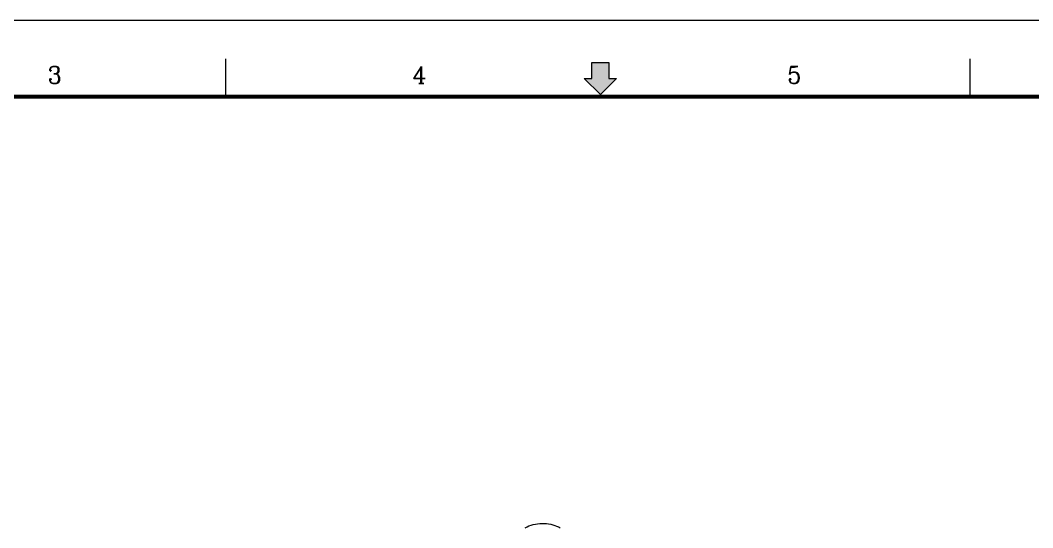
# Model space of a CAD drawing. Header units: millimetres. Extents: x 12 to 828, y 12 to 582.
# Drawn here: x 271.9 to 531.8, y 451.8 to 582 of the extents above; entities that cross this region are included whole.
import ezdxf
from ezdxf.enums import TextEntityAlignment as Align

# ---------------------------------------------------------------- set-up
doc = ezdxf.new("R2010")
doc.units = ezdxf.units.MM
doc.header["$LTSCALE"] = 2
doc.layers.get('0').update_dxf_attribs({"lineweight": 18})
doc.layers.add('SkizziergeometrieWIN-ISO', color=7, linetype='Continuous', lineweight=50)
doc.layers.add('굵은실선_A3', color=7, linetype='Continuous', lineweight=18)
doc.layers.add('가는실선_A3', color=9, linetype='Continuous', lineweight=5, true_color=0x808080)
doc.layers.add('해치선_A3', color=1, linetype='Continuous', lineweight=5, true_color=0xff0000)
doc.styles.add('텍스트 스타일36', font='ROMANC.shx', dxfattribs={"width": 0.941937})

# ---------------------------------------------------------------- blocks, each defined once
blk = doc.blocks.new('경계 A3_경계')
at = {"layer": '해치선_A3'}
blk.add_hatch(color=7, dxfattribs=at).paths.add_polyline_path([(211.52, 283.53), (212.48, 283.53), (210.42, 281.47), (208.36, 283.53), (209.32, 283.53), (209.32, 285.59), (211.52, 285.59)])
for p, q in [((209.32, 285.59), (211.52, 285.59)), ((209.32, 283.53), (209.32, 285.59)), ((211.52, 285.59), (211.52, 283.53)), ((208.36, 283.53), (209.32, 283.53)), ((210.42, 281.47), (208.36, 283.53)), ((211.52, 283.53), (212.48, 283.53))]:
    blk.add_line(p, q)
at = {"layer": 'SkizziergeometrieWIN-ISO', "lineweight": 18}
blk.add_line((6, 291), (414, 291), dxfattribs=at)
at = {"layer": '가는실선_A3', "color": 7}
for p, q in [((162.34, 281.16), (162.34, 286.06)), ((257.9, 281.16), (257.9, 286.06))]:
    blk.add_line(p, q, dxfattribs=at)
at = {"layer": '가는실선_A3', "color": 7, "lineweight": 60}
blk.add_line((401.22, 281.16), (19.02, 281.16), dxfattribs=at)
at = {"layer": '굵은실선_A3'}
blk.add_line((212.48, 283.53), (210.42, 281.47), dxfattribs=at)
at = {"layer": '가는실선_A3', "color": 7, "style": '텍스트 스타일36', "width": 0.941937}
for s, p in [('3', (140.38, 283.98)), ('4', (187.21, 283.98)), ('5', (235.33, 283.98))]:
    blk.add_text(s, height=2.2, dxfattribs=at).set_placement(p, align=Align.MIDDLE_CENTER)

msp = doc.modelspace()

# ---------------------------------------------------------------- linework, layer by layer
at = {"layer": '굵은실선_A3'}
msp.add_open_spline([(401.53, 451.8), (402.15, 452.15), (402.85, 452.42), (404.32, 452.79), (405.11, 452.88), (406.63, 452.91), (407.39, 452.84), (408.8, 452.54), (409.47, 452.33), (410.23, 451.96), (410.38, 451.89), (410.53, 451.8)], degree=3, knots=[0.0034055, 0.0034055, 0.0034055, 0.0034055, 0.2407759, 0.2407759, 0.4741171, 0.4741171, 0.6974241, 0.6974241, 0.9174305, 0.9174305, 0.9737885, 0.9737885, 0.9737885, 0.9737885], dxfattribs=at)

# ---------------------------------------------------------------- block references
at = {"xscale": 2, "yscale": 2, "zscale": 2}
msp.add_blockref('경계 A3_경계', (0, 0), dxfattribs=at)

doc.saveas('drawing.dxf')
